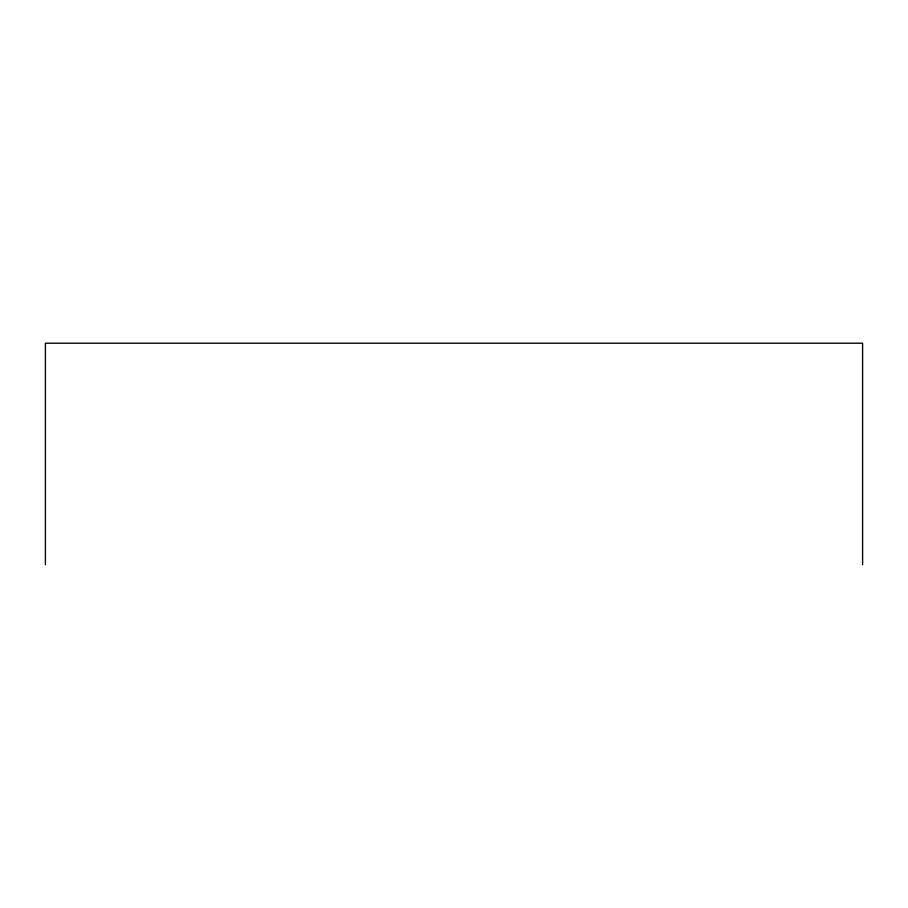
<?xml version="1.0" encoding="UTF-8"?>
<svg xmlns="http://www.w3.org/2000/svg" width="908" height="908" viewBox="0 0 908 908"><rect width="100%" height="100%" fill="white"/><g stroke="black" fill="none" stroke-linecap="round" stroke-linejoin="round"><path stroke-width="1.36" d="M862.6 564.787L862.6 343.213L45.4 343.213L45.4 564.787"/></g></svg>
